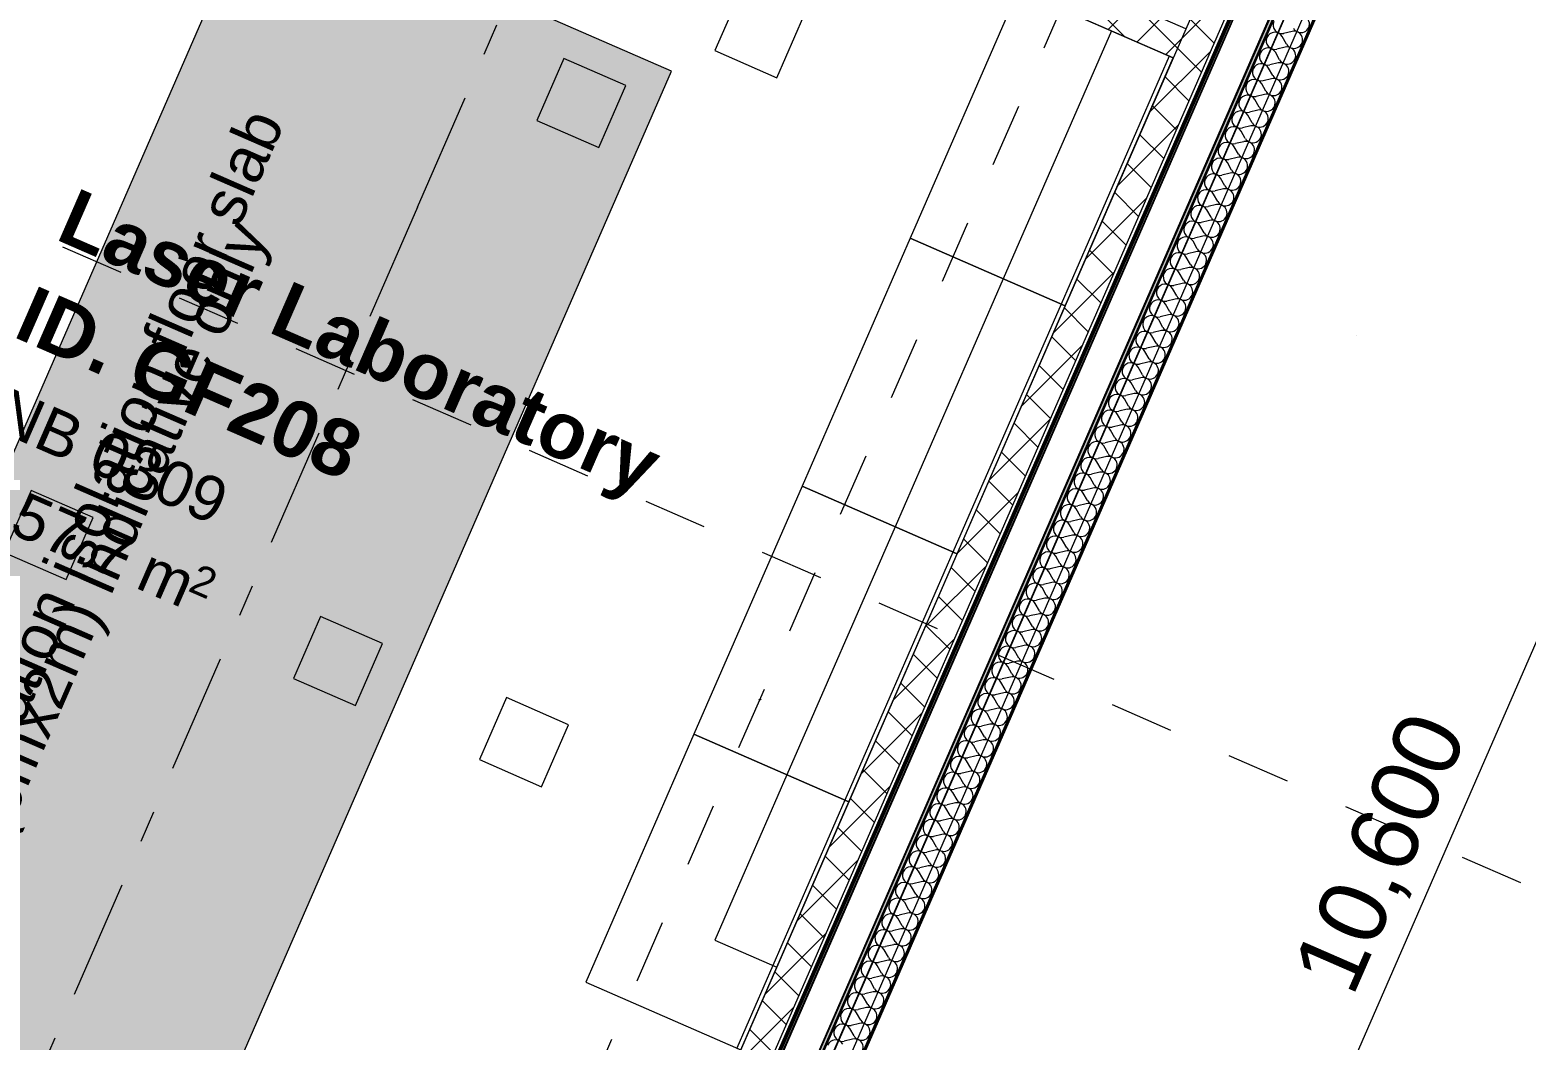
# Model space of a CAD drawing. Header units: millimetres. Extents: x -99530 to 90294, y -97212 to 56397.
# Drawn here: x 10456 to 17093, y -50465 to -45985 of the extents above; entities that cross this region are included whole.
import ezdxf
from ezdxf.enums import TextEntityAlignment as Align

# ---------------------------------------------------------------- set-up
doc = ezdxf.new("R2010")
doc.units = ezdxf.units.MM
doc.header["$MEASUREMENT"] = 0
doc.linetypes.add('Dashed', pattern=[564.444447, 282.222223, -282.222223])
doc.linetypes.add('Double Dashed', pattern=[1093.611073, 529.166651, -211.666656, 141.111112, -211.666656])
for name, color, linetype in [('A-25-M_Wall_Ext', 7, 'Continuous'), ('A-25-M_Wall_Int', 7, 'Continuous'), ('A-95-MC_Marker_Section_P2.Marker', 7, 'Continuous'), ('New_A-05-M_Gross_Int_Engineering', 7, 'Continuous'), ('New_A-15-MG_Structural_Grid_Phase_2', 7, 'Continuous'), ('New_A-20-M_Floor_Slab', 7, 'Continuous'), ('New_A-20-M_Hard_Landscape', 7, 'Continuous'), ('New_A-25-M_Wall_Ext', 7, 'Continuous'), ('New_A-25-M_Wall_Int', 7, 'Continuous'), ('New_A-35-M_FFE_Fixed', 7, 'Continuous'), ('New_A-95-D_Dim_Grid.Dim', 7, 'Continuous'), ('S-160-M_FOUND.IFC Import', 7, 'Continuous')]:
    doc.layers.add(name, color=color, linetype=linetype)
for name, color, linetype, lineweight in [('A-25-M_Wall_Ext_Pen_No__87', 8, 'Continuous', 20), ('A-25-M_Wall_Int_Pen_No__1', 7, 'Continuous', 13), ('A-95-MC_Marker_Section_P2.Marker_Pen_No__1', 7, 'Continuous', 13), ('G-10-P_Topo_Road_Pen_No__193', 7, 'Continuous', 18), ('New_A-20-M_Floor_Slab_Pen_No__89', 8, 'Continuous', 20), ('New_A-25-M_Wall_Ext_Pen_No__1', 7, 'Continuous', 13), ('New_A-25-M_Wall_Int_Pen_No__1', 7, 'Continuous', 13), ('New_A-35-M_FFE_Fixed_Pen_No__4', 7, 'Continuous', 20), ('New_A-95-D_Dim_Grid.Dim_Pen_No__4', 7, 'Continuous', 20), ('New_A-95-H_Fill_Plan.Fill_Pen_No__1', 7, 'Continuous', 13), ('New_A-95-H_Fill_Plan.Fill_Pen_No__101', 252, 'Continuous', 15), ('New_A-95-P_Drawing_Pen_No__156', 5, 'Continuous', 50), ('New_A-95-P_Drawing_Pen_No__172', 1, 'Continuous', 13), ('New_A-95-P_Text_1_50_GA_Pen_No__1', 7, 'Continuous', 13), ('New_ArchiCAD Zone Stamps_Pen_No__6', 7, 'Continuous', 35), ('S-160-M_FOUND.IFC Import_Pen_No__1', 7, 'Continuous', 13)]:
    doc.layers.add(name, color=color, linetype=linetype, lineweight=lineweight)
for name, color, linetype, lineweight, true_color in [('A-25-M_Wall_Int_Pen_No__107', 7, 'Continuous', 15, 0xa6a6a6), ('New_A-05-M_Gross_Int_Engineering_Pen_No__74', 7, 'Continuous', 20, 0x606060), ('New_A-15-MG_Structural_Grid_Phase_2_Pen_No__222', 7, 'Continuous', 13, 0x65af33), ('New_A-20-M_Hard_Landscape_Pen_No__53', 7, 'Continuous', 35, 0x444444), ('New_A-25-M_Wall_Ext_Pen_No__107', 7, 'Continuous', 15, 0xa6a6a6), ('New_A-25-M_Wall_Int_Pen_No__107', 7, 'Continuous', 15, 0xa6a6a6), ('New_A-35-M_FFE_Fixed_Pen_No__64', 7, 'Continuous', 20, 0x606060)]:
    doc.layers.add(name, color=color, linetype=linetype, lineweight=lineweight, true_color=true_color)
doc.styles.add('GENERATED_STYLE_1', font='')
doc.styles.add('GENERATED_STYLE_2', font='')
doc.styles.add('GENERATED_STYLE_3', font='')
doc.styles.add('GENERATED_STYLE_4', font='')
doc.styles.get('GENERATED_STYLE_1').set_extended_font_data('Arial', bold=True)
doc.styles.get('GENERATED_STYLE_2').set_extended_font_data('Swis721 BT', bold=True)
doc.styles.get('GENERATED_STYLE_3').set_extended_font_data('Arial')
doc.styles.get('GENERATED_STYLE_4').set_extended_font_data('Swis721 BT')
doc.linetypes.add('Double Slash', pattern='A,0,[4,EC-MA-00-GF-DR-A-00362 Phase 2 Central Wing Ground Floor GA-S2-P161.Shx,S=15.679012,R=0,X=0,Y=0],-1975.555563,0', length=1975.555563)
doc.dimstyles.new('GENERATED_STYLE__2', dxfattribs={"dimtxt": 300, "dimasz": 95, "dimexe": 0.18, "dimexo": 0, "dimgap": 0.09, "dimtad": 1, "dimdec": 0, "dimzin": 0, "dimdsep": 46, "dimtxsty": 'GENERATED_STYLE_4', "dimblk": 'ARROWHEAD_2', "dimblk1": 'ARROWHEAD_2', "dimblk2": 'ARROWHEAD_2', "dimcen": 0.09, "dimclrd": 7, "dimclre": 7, "dimclrt": 7, "dimadec": 0, "dimazin": 0, "dimtfac": 1, "dimtdec": 4, "dimtmove": 0, "dimatfit": 3, "dimfxl": 1, "dimtolj": 1, "dimtzin": 0, "dimarcsym": 0})
pattern_1 = [(45, (0, 0), (-91.92388, 91.92388), []), (135, (0, 0), (91.92388, 91.92388), [])]

# ---------------------------------------------------------------- blocks, each defined once
blk = doc.blocks.new('Mesh_3_1', base_point=(11792.7, -55938.3))
at = {"layer": 'New_A-20-M_Hard_Landscape_Pen_No__53', "linetype": 'Continuous', "flags": 128}
blk.add_lwpolyline([(11792.7, -55938.3), (14359.3, -57057.5), (15158.7, -55224.2), (25027.4, -32592.2), (25826.6, -30759.4), (23260, -29640.2), (22460.6, -31473.5), (12592.1, -54105)], close=True, dxfattribs=at)
blk = doc.blocks.new('Wall_37_1', base_point=(12413.8, -53650.9))
at = {"layer": 'A-25-M_Wall_Ext_Pen_No__87', "linetype": 'Continuous', "flags": 128}
for points in [[(18827.3, -38942.7), (12413.8, -53650.9)], [(12527.7, -53941.1), (19029.4, -39030.8)]]:
    blk.add_lwpolyline(points, dxfattribs=at)
blk = doc.blocks.new('Laser Laboratory_INB 0309_22_1', base_point=(11487.3, -48237.9))
at = {"layer": 'New_A-05-M_Gross_Int_Engineering_Pen_No__74', "linetype": 'Continuous'}
blk.add_line((12267.1, -53586.9), (16115.7, -44760.8), dxfattribs=at)
at = {"layer": 'New_ArchiCAD Zone Stamps_Pen_No__6'}
for tag, height, style, p in [('ROOM_NAME', 250, 'GENERATED_STYLE_1', (10662.9, -46682)), ('zoneNameLine2', 250, 'GENERATED_STYLE_1', (10474.5, -47114.1)), ('ROOM_NUMBER', 200, 'GENERATED_STYLE_3', (10286, -47534.8)), ('measuredAreaCode', 200, 'GENERATED_STYLE_3', (10129, -47894.9)), ('DUMMY_649', 200, 'GENERATED_STYLE_3', (10436.4, -48029)), ('DUMMY_650', 200, 'GENERATED_STYLE_3', (10925.8, -48242.4)), ('DUMMY_651', 133.3, 'GENERATED_STYLE_3', (11205, -48348.9))]:
    blk.add_attdef(tag, text='', height=height, rotation=336.44041, dxfattribs=dict(at, style=style)).set_placement(p, align=Align.TOP_LEFT)
blk = doc.blocks.new('Slab_70_1', base_point=(11468.5, -45368))
at = {"layer": 'New_A-20-M_Floor_Slab_Pen_No__89', "linetype": 'Continuous', "flags": 128}
blk.add_lwpolyline([(11468.5, -45368), (9070.3, -50867.8), (10903.6, -51667.2), (13301.8, -46167.4)], close=True, dxfattribs=at)
blk = doc.blocks.new('*X537')
at = {"layer": 'New_A-25-M_Wall_Ext_Pen_No__107', "linetype": 'Continuous'}
for p, q in [((16054.4, -45991.6), (16017.3, -46000.3)), ((16030, -46047.4), (16011.2, -46014.3)), ((15999.6, -46117.3), (15980.8, -46084.2)), ((16024, -46061.4), (15986.9, -46070.2)), ((15969.1, -46187.1), (15950.3, -46154)), ((15993.5, -46131.3), (15956.4, -46140)), ((15938.7, -46257), (15919.9, -46223.8)), ((15963, -46201.1), (15926, -46209.9)), ((15908.2, -46326.8), (15889.4, -46293.7)), ((15932.6, -46270.9), (15895.5, -46279.7)), ((15877.8, -46396.6), (15859, -46363.5)), ((15902.1, -46340.8), (15865.1, -46349.5)), ((15847.3, -46466.5), (15828.5, -46433.4)), ((15871.7, -46410.6), (15834.6, -46419.4)), ((15816.9, -46536.3), (15798.1, -46503.2)), ((15841.2, -46480.5), (15804.2, -46489.2)), ((15786.4, -46606.2), (15767.6, -46573)), ((15810.8, -46550.3), (15773.7, -46559.1)), ((15756, -46676), (15737.2, -46642.9)), ((15780.3, -46620.1), (15743.3, -46628.9)), ((15725.5, -46745.8), (15706.7, -46712.7)), ((15749.9, -46690), (15712.8, -46698.7)), ((15695.1, -46815.7), (15676.3, -46782.5)), ((15719.4, -46759.8), (15682.3, -46768.6)), ((15664.6, -46885.5), (15645.8, -46852.4)), ((15689, -46829.6), (15651.9, -46838.4)), ((15658.5, -46899.5), (15621.4, -46908.3)), ((15628.1, -46969.3), (15591, -46978.1)), ((15634.1, -46955.4), (15615.3, -46922.2)), ((15597.6, -47039.2), (15560.5, -47047.9)), ((15603.7, -47025.2), (15584.9, -46992.1)), ((15567.2, -47109), (15530.1, -47117.8)), ((15573.2, -47095), (15554.4, -47061.9)), ((15536.7, -47178.8), (15499.6, -47187.6)), ((15542.8, -47164.9), (15524, -47131.7)), ((15506.2, -47248.7), (15469.2, -47257.5)), ((15512.3, -47234.7), (15493.5, -47201.6)), ((15475.8, -47318.5), (15438.7, -47327.3)), ((15481.9, -47304.6), (15463.1, -47271.4)), ((15451.4, -47374.4), (15432.6, -47341.3)), ((15421, -47444.2), (15402.2, -47411.1)), ((15445.3, -47388.4), (15408.3, -47397.1)), ((15390.5, -47514.1), (15371.7, -47480.9)), ((15414.9, -47458.2), (15377.8, -47467)), ((15360.1, -47583.9), (15341.3, -47550.8)), ((15384.4, -47528), (15347.4, -47536.8)), ((15329.6, -47653.8), (15310.8, -47620.6)), ((15354, -47597.9), (15316.9, -47606.7)), ((15299.2, -47723.6), (15280.4, -47690.5)), ((15323.5, -47667.7), (15286.5, -47676.5)), ((15268.7, -47793.4), (15249.9, -47760.3)), ((15293.1, -47737.6), (15256, -47746.3)), ((15238.3, -47863.3), (15219.5, -47830.1)), ((15262.6, -47807.4), (15225.5, -47816.2)), ((15207.8, -47933.1), (15189, -47900)), ((15232.2, -47877.2), (15195.1, -47886)), ((15177.3, -48003), (15158.5, -47969.8)), ((15201.7, -47947.1), (15164.6, -47955.9)), ((15146.9, -48072.8), (15128.1, -48039.7)), ((15171.3, -48016.9), (15134.2, -48025.7)), ((15116.4, -48142.6), (15097.6, -48109.5)), ((15140.8, -48086.8), (15103.7, -48095.5)), ((15086, -48212.5), (15067.2, -48179.3)), ((15110.3, -48156.6), (15073.3, -48165.4)), ((15055.5, -48282.3), (15036.7, -48249.2)), ((15079.9, -48226.4), (15042.8, -48235.2)), ((15049.4, -48296.3), (15012.4, -48305.1)), ((15019, -48366.1), (14981.9, -48374.9)), ((15025.1, -48352.2), (15006.3, -48319)), ((14988.5, -48436), (14951.5, -48444.7)), ((14994.6, -48422), (14975.8, -48388.9)), ((14958.1, -48505.8), (14921, -48514.6)), ((14964.2, -48491.8), (14945.4, -48458.7)), ((14927.6, -48575.6), (14890.6, -48584.4)), ((14933.7, -48561.7), (14914.9, -48528.5)), ((14897.2, -48645.5), (14860.1, -48654.3)), ((14903.3, -48631.5), (14884.5, -48598.4)), ((14872.8, -48701.4), (14854, -48668.2)), ((14842.4, -48771.2), (14823.6, -48738.1)), ((14866.7, -48715.3), (14829.6, -48724.1)), ((14811.9, -48841), (14793.1, -48807.9)), ((14836.3, -48785.2), (14799.2, -48793.9)), ((14781.5, -48910.9), (14762.7, -48877.7)), ((14805.8, -48855), (14768.7, -48863.8)), ((14751, -48980.7), (14732.2, -48947.6)), ((14775.4, -48924.8), (14738.3, -48933.6)), ((14720.5, -49050.5), (14701.7, -49017.4)), ((14744.9, -48994.7), (14707.8, -49003.4)), ((14690.1, -49120.4), (14671.3, -49087.3)), ((14714.5, -49064.5), (14677.4, -49073.3)), ((14659.6, -49190.2), (14640.8, -49157.1)), ((14684, -49134.4), (14646.9, -49143.1)), ((14629.2, -49260.1), (14610.4, -49226.9)), ((14653.5, -49204.2), (14616.5, -49213)), ((14598.7, -49329.9), (14579.9, -49296.8)), ((14623.1, -49274), (14586, -49282.8)), ((14568.3, -49399.7), (14549.5, -49366.6)), ((14592.6, -49343.9), (14555.6, -49352.6)), ((14537.8, -49469.6), (14519, -49436.5)), ((14562.2, -49413.7), (14525.1, -49422.5)), ((14507.4, -49539.4), (14488.6, -49506.3)), ((14531.7, -49483.6), (14494.7, -49492.3)), ((14476.9, -49609.3), (14458.1, -49576.1)), ((14501.3, -49553.4), (14464.2, -49562.2)), ((14470.8, -49623.2), (14433.8, -49632)), ((14440.4, -49693.1), (14403.3, -49701.8)), ((14446.5, -49679.1), (14427.7, -49646)), ((14409.9, -49762.9), (14372.8, -49771.7)), ((14416, -49748.9), (14397.2, -49715.8)), ((14379.5, -49832.8), (14342.4, -49841.5)), ((14385.6, -49818.8), (14366.8, -49785.7)), ((14349, -49902.6), (14311.9, -49911.4)), ((14355.1, -49888.6), (14336.3, -49855.5)), ((14318.6, -49972.4), (14281.5, -49981.2)), ((14324.6, -49958.5), (14305.8, -49925.3)), ((14294.2, -50028.3), (14275.4, -49995.2)), ((14263.7, -50098.1), (14244.9, -50065)), ((14288.1, -50042.3), (14251, -50051)), ((14233.3, -50168), (14214.5, -50134.8)), ((14257.6, -50112.1), (14220.6, -50120.9)), ((14202.8, -50237.8), (14184, -50204.7)), ((14227.2, -50182), (14190.1, -50190.7)), ((14172.4, -50307.7), (14153.6, -50274.5)), ((14196.7, -50251.8), (14159.7, -50260.6)), ((14141.9, -50377.5), (14123.1, -50344.4)), ((14166.3, -50321.6), (14129.2, -50330.4)), ((14111.5, -50447.3), (14092.7, -50414.2)), ((14135.8, -50391.5), (14098.8, -50400.2)), ((14105.4, -50461.3), (14068.3, -50470.1))]:
    blk.add_line(p, q, dxfattribs=at)
for centre, start, end in [((16093.6, -45958.8), 209.57051, 103.31031), ((16008.6, -45963.3), 156.44041, 283.31031), ((16063.2, -46028.6), 209.57051, 103.31031), ((15978.1, -46033.1), 156.44041, 283.31031), ((15978.1, -46033.1), 29.57051, 156.44041), ((15947.7, -46103), 156.44041, 283.31031), ((15947.7, -46103), 29.57051, 156.44041), ((16032.7, -46098.5), 209.57051, 103.31031), ((15917.2, -46172.8), 156.44041, 283.31031), ((15917.2, -46172.8), 29.57051, 156.44041), ((16002.3, -46168.3), 209.57051, 103.31031), ((15886.8, -46242.6), 156.44041, 283.31031), ((15886.8, -46242.6), 29.57051, 156.44041), ((15971.8, -46238.2), 209.57051, 103.31031), ((15856.3, -46312.5), 156.44041, 283.31031), ((15856.3, -46312.5), 29.57051, 156.44041), ((15941.4, -46308), 209.57051, 103.31031), ((15825.8, -46382.3), 156.44041, 283.31031), ((15825.8, -46382.3), 29.57051, 156.44041), ((15910.9, -46377.8), 209.57051, 103.31031), ((15795.4, -46452.2), 156.44041, 283.31031), ((15795.4, -46452.2), 29.57051, 156.44041), ((15880.5, -46447.7), 209.57051, 103.31031), ((15764.9, -46522), 156.44041, 283.31031), ((15764.9, -46522), 29.57051, 156.44041), ((15850, -46517.5), 209.57051, 103.31031), ((15734.5, -46591.8), 156.44041, 283.31031), ((15734.5, -46591.8), 29.57051, 156.44041), ((15819.5, -46587.4), 209.57051, 103.31031), ((15704, -46661.7), 156.44041, 283.31031), ((15704, -46661.7), 29.57051, 156.44041), ((15789.1, -46657.2), 209.57051, 103.31031), ((15673.6, -46731.5), 156.44041, 283.31031), ((15673.6, -46731.5), 29.57051, 156.44041), ((15758.6, -46727), 209.57051, 103.31031), ((15643.1, -46801.3), 156.44041, 283.31031), ((15643.1, -46801.3), 29.57051, 156.44041), ((15728.2, -46796.9), 209.57051, 103.31031), ((15612.7, -46871.2), 29.57051, 156.44041), ((15697.7, -46866.7), 209.57051, 103.31031), ((15582.2, -46941), 29.57051, 156.44041), ((15612.7, -46871.2), 156.44041, 283.31031), ((15667.3, -46936.6), 209.57051, 103.31031), ((15551.8, -47010.9), 29.57051, 156.44041), ((15582.2, -46941), 156.44041, 283.31031), ((15636.8, -47006.4), 209.57051, 103.31031), ((15521.3, -47080.7), 29.57051, 156.44041), ((15551.8, -47010.9), 156.44041, 283.31031), ((15606.4, -47076.2), 209.57051, 103.31031), ((15490.9, -47150.5), 29.57051, 156.44041), ((15521.3, -47080.7), 156.44041, 283.31031), ((15575.9, -47146.1), 209.57051, 103.31031), ((15460.4, -47220.4), 29.57051, 156.44041), ((15490.9, -47150.5), 156.44041, 283.31031), ((15545.5, -47215.9), 209.57051, 103.31031), ((15429.9, -47290.2), 29.57051, 156.44041), ((15460.4, -47220.4), 156.44041, 283.31031), ((15515, -47285.8), 209.57051, 103.31031), ((15429.9, -47290.2), 156.44041, 283.31031), ((15484.6, -47355.6), 209.57051, 103.31031), ((15399.5, -47360.1), 156.44041, 283.31031), ((15399.5, -47360.1), 29.57051, 156.44041), ((15369, -47429.9), 156.44041, 283.31031), ((15369, -47429.9), 29.57051, 156.44041), ((15454.1, -47425.4), 209.57051, 103.31031), ((15338.6, -47499.7), 156.44041, 283.31031), ((15338.6, -47499.7), 29.57051, 156.44041), ((15423.7, -47495.3), 209.57051, 103.31031), ((15308.1, -47569.6), 156.44041, 283.31031), ((15308.1, -47569.6), 29.57051, 156.44041), ((15393.2, -47565.1), 209.57051, 103.31031), ((15277.7, -47639.4), 156.44041, 283.31031), ((15277.7, -47639.4), 29.57051, 156.44041), ((15362.7, -47635), 209.57051, 103.31031), ((15247.2, -47709.3), 156.44041, 283.31031), ((15247.2, -47709.3), 29.57051, 156.44041), ((15332.3, -47704.8), 209.57051, 103.31031), ((15216.8, -47779.1), 156.44041, 283.31031), ((15216.8, -47779.1), 29.57051, 156.44041), ((15301.8, -47774.6), 209.57051, 103.31031), ((15186.3, -47848.9), 156.44041, 283.31031), ((15186.3, -47848.9), 29.57051, 156.44041), ((15271.4, -47844.5), 209.57051, 103.31031), ((15155.9, -47918.8), 156.44041, 283.31031), ((15155.9, -47918.8), 29.57051, 156.44041), ((15240.9, -47914.3), 209.57051, 103.31031), ((15125.4, -47988.6), 156.44041, 283.31031), ((15125.4, -47988.6), 29.57051, 156.44041), ((15210.5, -47984.2), 209.57051, 103.31031), ((15095, -48058.5), 156.44041, 283.31031), ((15095, -48058.5), 29.57051, 156.44041), ((15180, -48054), 209.57051, 103.31031), ((15064.5, -48128.3), 156.44041, 283.31031), ((15064.5, -48128.3), 29.57051, 156.44041), ((15149.6, -48123.8), 209.57051, 103.31031), ((15034.1, -48198.1), 29.57051, 156.44041), ((15119.1, -48193.7), 209.57051, 103.31031), ((15003.6, -48268), 29.57051, 156.44041), ((15034.1, -48198.1), 156.44041, 283.31031), ((15088.7, -48263.5), 209.57051, 103.31031), ((14973.1, -48337.8), 29.57051, 156.44041), ((15003.6, -48268), 156.44041, 283.31031), ((15058.2, -48333.4), 209.57051, 103.31031), ((14942.7, -48407.7), 29.57051, 156.44041), ((14973.1, -48337.8), 156.44041, 283.31031), ((15027.8, -48403.2), 209.57051, 103.31031), ((14912.2, -48477.5), 29.57051, 156.44041), ((14942.7, -48407.7), 156.44041, 283.31031), ((14997.3, -48473), 209.57051, 103.31031), ((14881.8, -48547.3), 29.57051, 156.44041), ((14912.2, -48477.5), 156.44041, 283.31031), ((14966.9, -48542.9), 209.57051, 103.31031), ((14851.3, -48617.2), 29.57051, 156.44041), ((14881.8, -48547.3), 156.44041, 283.31031), ((14936.4, -48612.7), 209.57051, 103.31031), ((14851.3, -48617.2), 156.44041, 283.31031), ((14905.9, -48682.6), 209.57051, 103.31031), ((14820.9, -48687), 156.44041, 283.31031), ((14820.9, -48687), 29.57051, 156.44041), ((14790.4, -48756.9), 156.44041, 283.31031), ((14790.4, -48756.9), 29.57051, 156.44041), ((14875.5, -48752.4), 209.57051, 103.31031), ((14760, -48826.7), 156.44041, 283.31031), ((14760, -48826.7), 29.57051, 156.44041), ((14845, -48822.2), 209.57051, 103.31031), ((14729.5, -48896.5), 156.44041, 283.31031), ((14729.5, -48896.5), 29.57051, 156.44041), ((14814.6, -48892.1), 209.57051, 103.31031), ((14699.1, -48966.4), 156.44041, 283.31031), ((14699.1, -48966.4), 29.57051, 156.44041), ((14784.1, -48961.9), 209.57051, 103.31031), ((14668.6, -49036.2), 156.44041, 283.31031), ((14668.6, -49036.2), 29.57051, 156.44041), ((14753.7, -49031.7), 209.57051, 103.31031), ((14638.2, -49106.1), 156.44041, 283.31031), ((14638.2, -49106.1), 29.57051, 156.44041), ((14723.2, -49101.6), 209.57051, 103.31031), ((14607.7, -49175.9), 156.44041, 283.31031), ((14607.7, -49175.9), 29.57051, 156.44041), ((14692.8, -49171.4), 209.57051, 103.31031), ((14577.2, -49245.7), 156.44041, 283.31031), ((14577.2, -49245.7), 29.57051, 156.44041), ((14662.3, -49241.3), 209.57051, 103.31031), ((14546.8, -49315.6), 156.44041, 283.31031), ((14546.8, -49315.6), 29.57051, 156.44041), ((14631.9, -49311.1), 209.57051, 103.31031), ((14516.3, -49385.4), 156.44041, 283.31031), ((14516.3, -49385.4), 29.57051, 156.44041), ((14601.4, -49380.9), 209.57051, 103.31031), ((14485.9, -49455.3), 156.44041, 283.31031), ((14485.9, -49455.3), 29.57051, 156.44041), ((14571, -49450.8), 209.57051, 103.31031), ((14455.4, -49525.1), 156.44041, 283.31031), ((14455.4, -49525.1), 29.57051, 156.44041), ((14540.5, -49520.6), 209.57051, 103.31031), ((14425, -49594.9), 29.57051, 156.44041), ((14510, -49590.5), 209.57051, 103.31031), ((14394.5, -49664.8), 29.57051, 156.44041), ((14425, -49594.9), 156.44041, 283.31031), ((14479.6, -49660.3), 209.57051, 103.31031), ((14364.1, -49734.6), 29.57051, 156.44041), ((14394.5, -49664.8), 156.44041, 283.31031), ((14449.1, -49730.1), 209.57051, 103.31031), ((14333.6, -49804.5), 29.57051, 156.44041), ((14364.1, -49734.6), 156.44041, 283.31031), ((14418.7, -49800), 209.57051, 103.31031), ((14303.2, -49874.3), 29.57051, 156.44041), ((14333.6, -49804.5), 156.44041, 283.31031), ((14388.2, -49869.8), 209.57051, 103.31031), ((14272.7, -49944.1), 29.57051, 156.44041), ((14303.2, -49874.3), 156.44041, 283.31031), ((14357.8, -49939.7), 209.57051, 103.31031), ((14272.7, -49944.1), 156.44041, 283.31031), ((14327.3, -50009.5), 209.57051, 103.31031), ((14242.3, -50014), 156.44041, 283.31031), ((14242.3, -50014), 29.57051, 156.44041), ((14211.8, -50083.8), 156.44041, 283.31031), ((14211.8, -50083.8), 29.57051, 156.44041), ((14296.9, -50079.3), 209.57051, 103.31031), ((14181.4, -50153.6), 156.44041, 283.31031), ((14181.4, -50153.6), 29.57051, 156.44041), ((14266.4, -50149.2), 209.57051, 103.31031), ((14150.9, -50223.5), 156.44041, 283.31031), ((14150.9, -50223.5), 29.57051, 156.44041), ((14236, -50219), 209.57051, 103.31031), ((14120.4, -50293.3), 156.44041, 283.31031), ((14120.4, -50293.3), 29.57051, 156.44041), ((14205.5, -50288.9), 209.57051, 103.31031), ((14090, -50363.2), 156.44041, 283.31031), ((14090, -50363.2), 29.57051, 156.44041), ((14175.1, -50358.7), 209.57051, 103.31031), ((14059.5, -50433), 156.44041, 283.31031), ((14059.5, -50433), 29.57051, 156.44041), ((14144.6, -50428.5), 209.57051, 103.31031), ((14029.1, -50502.8), 29.57051, 156.44041), ((14114.2, -50498.4), 209.57051, 103.31031)]:
    blk.add_arc(centre, 38.1, start, end, dxfattribs=at)
blk = doc.blocks.new('Wall_102_1', base_point=(12413.8, -53650.9))
at = {"layer": 'New_A-25-M_Wall_Ext_Pen_No__107', "linetype": 'Continuous'}
for points in [[(12413.8, -53650.9), (12420.2, -53667.3), (16757, -43721.8), (16745.5, -43716.8)], [(16894.5, -43781.8), (12497.8, -53864.8), (12504, -53880.6), (16905.5, -43786.6)]]:
    blk.add_hatch(color=256, dxfattribs=at).paths.add_polyline_path(points)
at = {"layer": 'New_A-25-M_Wall_Ext_Pen_No__107', "linetype": 'Continuous', "lineweight": 0, "true_color": 0x535353}
for points in [[(16757, -43721.8), (12420.2, -53667.3), (12421.8, -53671.3), (16759.7, -43723)], [(16891.7, -43780.6), (12496.2, -53860.8), (12497.8, -53864.8), (16894.5, -43781.8), (16892.2, -43780.8)]]:
    blk.add_hatch(color=251, dxfattribs=at).paths.add_polyline_path(points)
at = {"layer": 'New_A-25-M_Wall_Ext_Pen_No__107', "linetype": 'Continuous'}
h = blk.add_hatch(dxfattribs=at)
h.set_pattern_fill('Plaster_0001', color=256, style=0, pattern_type=2)
h.set_pattern_definition([(0, (0, 0), (0, 173.2051), [0, -100]), (0, (50, 86.6), (0, 173.2051), [0, -100])])
h.paths.add_polyline_path([(12589.8, -54099.1), (12592.1, -54105), (17061.7, -43854.7), (17057.6, -43852.9)])
at = {"layer": 'New_A-25-M_Wall_Ext_Pen_No__1', "linetype": 'Continuous'}
for p, q in [((16757, -43721.8), (12420.2, -53667.3)), ((12421.8, -53671.3), (16759.7, -43723)), ((12496.2, -53860.8), (16891.7, -43780.6)), ((12497.8, -53864.8), (16894.5, -43781.8)), ((12504, -53880.6), (16905.5, -43786.6)), ((12507.1, -53888.5), (16911, -43789)), ((12589.8, -54099.1), (17057.6, -43852.9))]:
    blk.add_line(p, q, dxfattribs=at)
at = {"layer": 'New_A-25-M_Wall_Ext_Pen_No__1', "linetype": 'Continuous', "flags": 128}
for points in [[(16745.5, -43716.8), (12413.8, -53650.9)], [(12592.1, -54105), (17061.7, -43854.7)]]:
    blk.add_lwpolyline(points, dxfattribs=at)
at = {"layer": 'New_A-25-M_Wall_Ext', "color": 250, "lineweight": 50, "true_color": 0x2a2a2a}
blk.add_blockref('*X537', (0, 0), dxfattribs=at)
blk = doc.blocks.new('Wall_188_1', base_point=(15527.9, -46108.9))
at = {"layer": 'New_A-25-M_Wall_Int_Pen_No__107', "linetype": 'Continuous'}
h = blk.add_hatch(dxfattribs=at)
h.set_pattern_fill('Concrete_Block_0001', color=256, style=0, pattern_type=2)
h.set_pattern_definition(pattern_1)
h.paths.add_polyline_path([(15583.8, -45980.6), (12519.5, -44644.4), (12463.5, -44772.7), (15527.9, -46108.9)])
at = {"layer": 'New_A-25-M_Wall_Int_Pen_No__1', "linetype": 'Continuous', "flags": 128}
for points in [[(12519.5, -44644.4), (12463.5, -44772.7)], [(15583.8, -45980.6), (12519.5, -44644.4)], [(12463.5, -44772.7), (15527.9, -46108.9)]]:
    blk.add_lwpolyline(points, dxfattribs=at)
blk = doc.blocks.new('Wall_323_1', base_point=(12319.9, -53465.8))
at = {"layer": 'A-25-M_Wall_Int_Pen_No__107', "linetype": 'Continuous'}
h = blk.add_hatch(dxfattribs=at)
h.set_pattern_fill('Concrete_Block_0001', color=256, style=0, pattern_type=2)
h.set_pattern_definition(pattern_1)
h.paths.add_polyline_path([(12448.2, -53521.8), (16578.6, -44049.6), (16450.3, -43993.6), (12319.9, -53465.8)])
at = {"layer": 'A-25-M_Wall_Int_Pen_No__1', "linetype": 'Continuous', "flags": 128}
for points in [[(12448.2, -53521.8), (16578.6, -44049.6)], [(15527.9, -46108.9), (12319.9, -53465.8)]]:
    blk.add_lwpolyline(points, dxfattribs=at)
blk = doc.blocks.new('Wall_433_1', base_point=(12528.2, -53941.9))
at = {"layer": 'A-25-M_Wall_Ext_Pen_No__87', "linetype": 'Continuous', "flags": 128}
for points in [[(16948.3, -43805.2), (12528.2, -53941.9)], [(12566.4, -54039.3), (17016.1, -43834.8)]]:
    blk.add_lwpolyline(points, dxfattribs=at)
blk = doc.blocks.new('IFC Footing Extruded_16')
at = {"layer": 'S-160-M_FOUND.IFC Import_Pen_No__1', "linetype": 'Continuous'}
for p, q in [((12824.1, -46111.9), (12704.2, -46386.9)), ((13099.1, -46231.8), (12824.1, -46111.9)), ((12979.2, -46506.8), (13099.1, -46231.8)), ((12704.2, -46386.9), (12979.2, -46506.8))]:
    blk.add_line(p, q, dxfattribs=at)
blk = doc.blocks.new('IFC Footing Extruded_20')
at = {"layer": 'S-160-M_FOUND.IFC Import_Pen_No__1', "linetype": 'Continuous'}
for p, q in [((13613.9, -45801.7), (13494, -46076.7)), ((13888.9, -45921.6), (13613.9, -45801.7)), ((13769, -46196.6), (13888.9, -45921.6)), ((13494, -46076.7), (13769, -46196.6))]:
    blk.add_line(p, q, dxfattribs=at)
blk = doc.blocks.new('IFC Footing Extruded_22')
at = {"layer": 'S-160-M_FOUND.IFC Import_Pen_No__1', "linetype": 'Continuous'}
for p, q in [((12569.9, -48946.6), (12450, -49221.6)), ((12844.9, -49066.5), (12569.9, -48946.6)), ((12725, -49341.5), (12844.9, -49066.5)), ((12450, -49221.6), (12725, -49341.5))]:
    blk.add_line(p, q, dxfattribs=at)
blk = doc.blocks.new('IFC Footing Extruded_23')
at = {"layer": 'S-160-M_FOUND.IFC Import_Pen_No__1', "linetype": 'Continuous'}
for p, q in [((10461.6, -48027.3), (10341.7, -48302.2)), ((10736.6, -48147.2), (10461.6, -48027.3)), ((10616.7, -48422.2), (10736.6, -48147.2)), ((10341.7, -48302.2), (10616.7, -48422.2))]:
    blk.add_line(p, q, dxfattribs=at)
blk = doc.blocks.new('IFC Footing Extruded_24')
at = {"layer": 'S-160-M_FOUND.IFC Import_Pen_No__1', "linetype": 'Continuous'}
for p, q in [((11744.9, -48586.8), (11625, -48861.8)), ((12019.9, -48706.8), (11744.9, -48586.8)), ((11900, -48981.7), (12019.9, -48706.8)), ((11625, -48861.8), (11900, -48981.7))]:
    blk.add_line(p, q, dxfattribs=at)
blk = doc.blocks.new('Standard grid marker_36')
at = {"layer": 'New_A-15-MG_Structural_Grid_Phase_2_Pen_No__222', "linetype": 'Double Dashed'}
for q in [(20268.4, 0), (0, 0)]:
    blk.add_line((7182, 0), q, dxfattribs=at)
blk.add_point((7182, 0), dxfattribs=at)
blk.add_point((7182, 0), dxfattribs=at)
at = {"layer": 'New_A-15-MG_Structural_Grid_Phase_2_Pen_No__222', "style": 'GENERATED_STYLE_4'}
for tag, p in [('AC_MarkerText_1_0', (-500, 36.5)), ('AC_MarkerText_1_1', (27950.4, 36.5))]:
    blk.add_attdef(tag, text='', height=350, rotation=270, dxfattribs=at).set_placement(p, align=Align.MIDDLE_CENTER)
blk = doc.blocks.new('Standard grid marker_37')
at = {"layer": 'New_A-15-MG_Structural_Grid_Phase_2_Pen_No__222', "linetype": 'Double Dashed'}
for q in [(20268.4, 0), (0, 0)]:
    blk.add_line((7182, 0), q, dxfattribs=at)
blk.add_point((7182, 0), dxfattribs=at)
blk.add_point((7182, 0), dxfattribs=at)
at = {"layer": 'New_A-15-MG_Structural_Grid_Phase_2_Pen_No__222', "style": 'GENERATED_STYLE_4'}
for tag, p in [('AC_MarkerText_1_0', (-500, 36.5)), ('AC_MarkerText_1_1', (27950.4, 36.5))]:
    blk.add_attdef(tag, text='', height=350, rotation=270, dxfattribs=at).set_placement(p, align=Align.MIDDLE_CENTER)
blk = doc.blocks.new('Cabinet Wall Double Door 19')
at = {"layer": 'New_A-35-M_FFE_Fixed_Pen_No__4', "linetype": 'Continuous'}
for p, q in [((1200, 300), (0, 300)), ((0, 0), (1200, 0))]:
    blk.add_line(p, q, dxfattribs=at)
blk = doc.blocks.new('Cabinet Wall Single Door 19')
at = {"layer": 'New_A-35-M_FFE_Fixed_Pen_No__4', "linetype": 'Continuous'}
for p, q in [((800, 300), (0, 300)), ((800, 0), (800, 300)), ((0, 0), (800, 0))]:
    blk.add_line(p, q, dxfattribs=at)
blk = doc.blocks.new('Laboratory Workstation_4')
at = {"layer": 'New_A-35-M_FFE_Fixed_Pen_No__64', "linetype": 'Continuous'}
for p, q in [((1200, 750), (0, 750)), ((0, 750), (0, 0)), ((1200, 750), (0, 750)), ((0, 750), (0, 730)), ((1200, 0), (1200, 750)), ((1200, 730), (1200, 750)), ((0, 730), (1200, 730)), ((0, 0), (1200, 0))]:
    blk.add_line(p, q, dxfattribs=at)
blk = doc.blocks.new('*D1918')
at = {"layer": 'New_A-95-D_Dim_Grid.Dim_Pen_No__4', "linetype": 'Continuous'}
for p, q in [((18805.9, -44874.2), (19925, -42307.6)), ((18891.8, -44911.7), (18719.9, -44836.8)), ((18763, -44816.2), (18848.7, -44932.3)), ((14569, -54590.7), (18805.9, -44874.2)), ((14654.9, -54628.1), (14483.1, -54553.2)), ((14526.1, -54532.6), (14611.9, -54648.7)), ((14544.6, -54646.7), (14569, -54590.7))]:
    blk.add_line(p, q, dxfattribs=at)
at = {"layer": 'New_A-95-D_Dim_Grid.Dim_Pen_No__4', "insert": (16373.5, -50302.2), "char_height": 300, "attachment_point": 7, "rotation": 66.44041, "style": 'GENERATED_STYLE_4'}
blk.add_mtext('\\A1;{\\fSwis721 BT|b0|i0|c0|p34;10,600}', dxfattribs=at)
blk = doc.blocks.new('ARROWHEAD_2')
at = {"color": 0, "linetype": 'Continuous', "lineweight": 0}
for p, q in [((0, 0), (-1, 0)), ((-0.378, -0.655), (0.378, 0.655))]:
    blk.add_line(p, q, dxfattribs=at)
blk = doc.blocks.new('Cutting Plane_2_1', base_point=(21934.2, -30055.5))
at = {"layer": 'A-95-MC_Marker_Section_P2.Marker_Pen_No__1', "linetype": 'Dashed'}
blk.add_line((21834.3, -30284.7), (9757.7, -57980.2), dxfattribs=at)
blk = doc.blocks.new('Cutting Plane_5_1', base_point=(18850.6, -50545.4))
at = {"layer": 'A-95-MC_Marker_Section_P2.Marker_Pen_No__1', "linetype": 'Dashed'}
blk.add_line((18621.4, -50445.5), (-6789.2, -39365.2), dxfattribs=at)

msp = doc.modelspace()

# ---------------------------------------------------------------- hatches: boundary and pattern name
at = {"layer": 'New_A-95-H_Fill_Plan.Fill_Pen_No__101', "linetype": 'Continuous'}
msp.add_hatch(color=256, dxfattribs=at).paths.add_polyline_path([(13301.8, -46167.4), (11468.5, -45368), (9070.3, -50867.8), (10903.6, -51667.2)])

# ---------------------------------------------------------------- linework, layer by layer
at = {"layer": 'G-10-P_Topo_Road_Pen_No__193', "linetype": 'Continuous'}
msp.add_line((16338.5, -47338.8), (16338.5, -47338.8), dxfattribs=at)
at = {"layer": 'New_A-95-H_Fill_Plan.Fill_Pen_No__1', "linetype": 'Continuous', "flags": 128}
msp.add_lwpolyline([(13301.8, -46167.4), (11468.5, -45368), (9070.3, -50867.8), (10903.6, -51667.2)], close=True, dxfattribs=at)
at = {"layer": 'New_A-95-P_Drawing_Pen_No__156', "linetype": 'Double Slash', "flags": 128}
msp.add_lwpolyline([(16650.6, -43934.4), (12413.8, -53650.9)], dxfattribs=at)
at = {"layer": 'New_A-95-P_Drawing_Pen_No__172', "linetype": 'Continuous', "flags": 128}
msp.add_lwpolyline([(13691, -48954.7), (13698.2, -48954.7), (13698.2, -48956.8), (13691, -48956.8)], close=True, dxfattribs=at)

# ---------------------------------------------------------------- block references
at = {"layer": 'A-25-M_Wall_Ext', "color": 250, "lineweight": 50, "true_color": 0x2a2a2a}
for name, p in [('Wall_37_1', (12413.8, -53650.9)), ('Wall_433_1', (12528.2, -53941.9))]:
    msp.add_blockref(name, p, dxfattribs=at)
at = {"layer": 'A-25-M_Wall_Int', "color": 250, "lineweight": 50, "true_color": 0x2a2a2a}
msp.add_blockref('Wall_323_1', (12319.9, -53465.8), dxfattribs=at)
at = {"layer": 'A-95-MC_Marker_Section_P2.Marker'}
for name, p in [('Cutting Plane_5_1', (18850.6, -50545.4)), ('Cutting Plane_2_1', (21934.2, -30055.5))]:
    msp.add_blockref(name, p, dxfattribs=at)
at = {"layer": 'New_A-05-M_Gross_Int_Engineering', "linetype": 'Continuous'}
ref = msp.add_blockref('Laser Laboratory_INB 0309_22_1', (11487.3, -48237.9), dxfattribs=at)
ref.add_attrib('ROOM_NAME', 'Laser Laboratory', dxfattribs={"layer": 'New_ArchiCAD Zone Stamps_Pen_No__6', "color": 7, "height": 250, "rotation": 336.44041, "style": 'GENERATED_STYLE_1'}).set_placement((10662.9, -46682), align=Align.TOP_LEFT)
ref.add_attrib('ROOM_NUMBER', 'INB 0309', dxfattribs={"layer": 'New_ArchiCAD Zone Stamps_Pen_No__6', "color": 7, "height": 200, "rotation": 336.44041, "style": 'GENERATED_STYLE_3'}).set_placement((10286, -47534.8), align=Align.TOP_LEFT)
ref.add_attrib('zoneNameLine2', 'ID. GF208', dxfattribs={"layer": 'New_ArchiCAD Zone Stamps_Pen_No__6', "color": 7, "height": 250, "rotation": 336.44041, "style": 'GENERATED_STYLE_1'}).set_placement((10474.5, -47114.1), align=Align.TOP_LEFT)
ref.add_attrib('DUMMY_649', '57.7', dxfattribs={"layer": 'New_ArchiCAD Zone Stamps_Pen_No__6', "color": 7, "height": 200, "rotation": 336.44041, "style": 'GENERATED_STYLE_3'}).set_placement((10436.4, -48029), align=Align.TOP_LEFT)
ref.add_attrib('DUMMY_650', ' m', dxfattribs={"layer": 'New_ArchiCAD Zone Stamps_Pen_No__6', "color": 7, "height": 200, "rotation": 336.44041, "style": 'GENERATED_STYLE_3'}).set_placement((10925.8, -48242.4), align=Align.TOP_LEFT)
ref.add_attrib('DUMMY_651', '2', dxfattribs={"layer": 'New_ArchiCAD Zone Stamps_Pen_No__6', "color": 7, "height": 133.3, "rotation": 336.44041, "style": 'GENERATED_STYLE_3'}).set_placement((11205, -48348.9), align=Align.TOP_LEFT)
at = {"layer": 'New_A-15-MG_Structural_Grid_Phase_2', "color": 8, "linetype": 'Continuous', "lineweight": 15, "zscale": 1000, "rotation": 66.44041158399293}
for name, p in [('Standard grid marker_36', (9303.8, -53354.1)), ('Standard grid marker_37', (12025.6, -54541))]:
    msp.add_blockref(name, p, dxfattribs=at)
at = {"layer": 'New_A-20-M_Floor_Slab', "color": 8, "linetype": 'Continuous', "lineweight": 20}
msp.add_blockref('Slab_70_1', (11468.5, -45368), dxfattribs=at)
at = {"layer": 'New_A-20-M_Hard_Landscape', "color": 49, "lineweight": 35, "true_color": 0x444444}
msp.add_blockref('Mesh_3_1', (11792.7, -55938.3), dxfattribs=at)
at = {"layer": 'New_A-25-M_Wall_Ext', "color": 250, "lineweight": 50, "true_color": 0x2a2a2a}
msp.add_blockref('Wall_102_1', (12413.8, -53650.9), dxfattribs=at)
at = {"layer": 'New_A-25-M_Wall_Int', "color": 250, "lineweight": 50, "true_color": 0x2a2a2a}
msp.add_blockref('Wall_188_1', (15527.9, -46108.9), dxfattribs=at)
at = {"layer": 'New_A-35-M_FFE_Fixed', "color": 251, "linetype": 'Continuous', "lineweight": 20, "true_color": 0x606060, "zscale": 1000}
for name, p, rotation in [('Laboratory Workstation_4', (14840.4, -45809.2), 246.4404115839935), ('Cabinet Wall Double Door 19', (15252.9, -45989), 246.4404115839935), ('Laboratory Workstation_4', (14360.7, -46909.1), 246.4404115839935), ('Cabinet Wall Double Door 19', (14773.2, -47089), 246.4404115839935), ('Laboratory Workstation_4', (13881.1, -48009.1), 246.4404115839935), ('Cabinet Wall Double Door 19', (14293.6, -48189), 246.4404115839935), ('Laboratory Workstation_4', (13401.5, -49109.1), 246.4404115839982), ('Cabinet Wall Single Door 19', (13814, -49288.9), 246.4404115839935)]:
    msp.add_blockref(name, p, dxfattribs=dict(at, rotation=rotation))
at = {"layer": 'S-160-M_FOUND.IFC Import', "linetype": 'Continuous', "zscale": 1000}
for name in ['IFC Footing Extruded_20', 'IFC Footing Extruded_16', 'IFC Footing Extruded_23', 'IFC Footing Extruded_24', 'IFC Footing Extruded_22']:
    msp.add_blockref(name, (0, 0), dxfattribs=at)

# ---------------------------------------------------------------- texts
at = {"layer": 'New_A-95-P_Drawing_Pen_No__172', "linetype": 'Continuous', "insert": (13691, -48954.8), "char_height": 1.5, "attachment_point": 1, "style": 'GENERATED_STYLE_2'}
msp.add_mtext('\\A1;{\\fSwis721 BT|b1|i0|c0|p34;P2-D00}', dxfattribs=at)
at = {"layer": 'New_A-95-P_Text_1_50_GA_Pen_No__1', "linetype": 'Continuous', "insert": (10038.5, -49448.1), "char_height": 200, "width": 4030.243, "attachment_point": 1, "rotation": 66.44041, "line_spacing_factor": 0.394896, "style": 'GENERATED_STYLE_4'}
msp.add_mtext('\\A1;{\\fSwis721 BT|b0|i0|c0|p34;Vibration isolation floor slab (6mx2m) indicative only}', dxfattribs=at)

# ---------------------------------------------------------------- dimensions: what is measured, and where the dimension line sits
at = {"layer": 'New_A-95-D_Dim_Grid.Dim', "linetype": 'Continuous'}
dim = msp.add_linear_dim(base=(18805.9, -44874.2), p1=(12413.8, -53650.9), p2=(16650.6, -43934.4), angle=66.44041, dimstyle='GENERATED_STYLE__2', dxfattribs=at)
dim.commit()
dim.dimension.update_dxf_attribs({"geometry": '*D1918', "text_midpoint": (16494.9, -49648.6), "dimtype": 160, "text_rotation": 66.44041})

doc.saveas('drawing.dxf')
